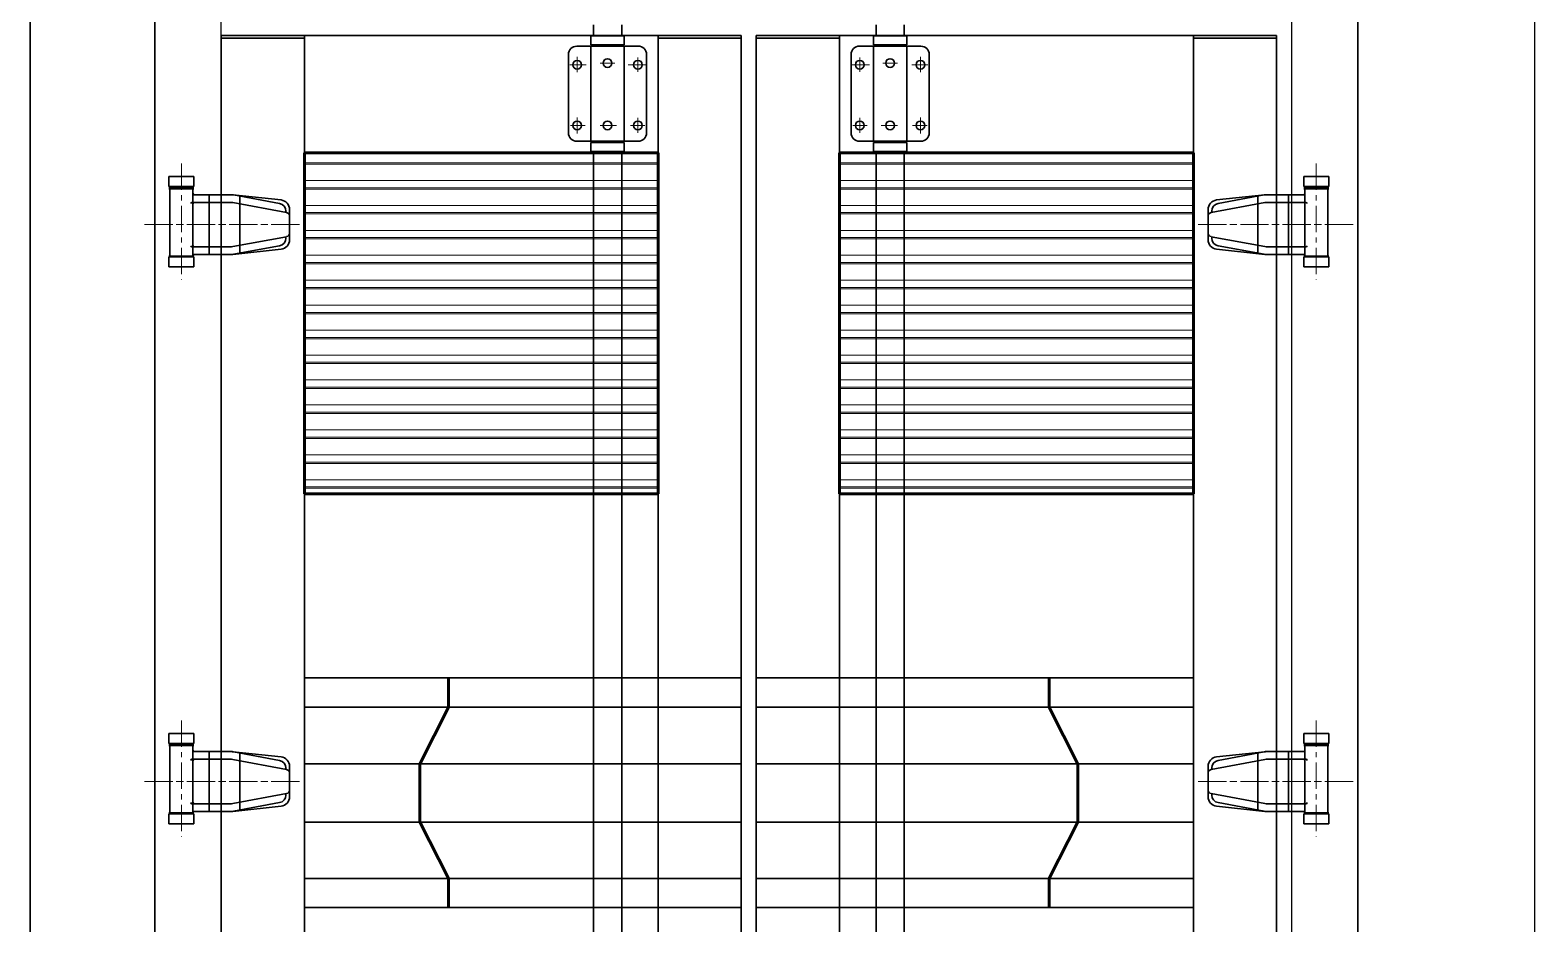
# Model space of a CAD drawing. Header units: millimetres. Extents: x 0 to 87554, y -20854 to 20404.
# Drawn here: x 70456 to 72267, y -4276 to -3200 of the extents above; entities that cross this region are included whole.
import ezdxf

# ---------------------------------------------------------------- set-up
doc = ezdxf.new("R2010")
doc.units = ezdxf.units.MM
doc.linetypes.add('CENTER', pattern=[50.8, 31.75, -6.35, 6.35, -6.35])
doc.layers.get('0').update_dxf_attribs({"lineweight": 15})
for name, color, linetype, lineweight in [('AM_0', 7, 'Continuous', 30), ('AM_7', 4, 'CENTER', 15), ('THICK', 7, 'Continuous', 0), ('主体经', 7, 'Continuous', 60)]:
    doc.layers.add(name, color=color, linetype=linetype, lineweight=lineweight)

# ---------------------------------------------------------------- blocks, each defined once
blk = doc.blocks.new('gt55')
at = {"color": 87, "lineweight": -3}
for p, q in [((1998.8, 740.5), (1998.8, -1781.5)), ((2078.7, -1781.5), (2078.7, 740.5)), ((3366.7, 740.5), (3366.7, -1781.5)), ((3446.7, -1781.5), (3446.7, 740.5))]:
    blk.add_line(p, q, dxfattribs=at)
at = {"color": 87, "linetype": 'Continuous'}
for p, q in [((2178.8, 489.4), (2604.7, 489.4)), ((3248.7, 489.4), (2822.8, 489.4)), ((2178.8, 487.8), (2604.7, 487.8)), ((3248.7, 487.8), (2822.8, 487.8)), ((2604.7, 468.1), (2178.8, 468.1)), ((2178.8, 459.4), (2604.7, 459.4)), ((2178.8, 457.8), (2604.7, 457.8)), ((2822.8, 468.1), (3248.7, 468.1)), ((3248.7, 459.4), (2822.8, 459.4)), ((3248.7, 457.8), (2822.8, 457.8)), ((2604.7, 438.1), (2178.8, 438.1)), ((2822.8, 438.1), (3248.7, 438.1)), ((2178.8, 429.4), (2604.7, 429.4)), ((2178.8, 427.8), (2604.7, 427.8)), ((3248.7, 429.4), (2822.8, 429.4)), ((3248.7, 427.8), (2822.8, 427.8)), ((2604.7, 408.1), (2178.8, 408.1)), ((2178.8, 399.4), (2604.7, 399.4)), ((2822.8, 408.1), (3248.7, 408.1)), ((3248.7, 399.4), (2822.8, 399.4)), ((2178.8, 397.8), (2604.7, 397.8)), ((3248.7, 397.8), (2822.8, 397.8)), ((2604.7, 378.1), (2178.8, 378.1)), ((2178.8, 369.4), (2604.7, 369.4)), ((2178.8, 367.8), (2604.7, 367.8)), ((2822.8, 378.1), (3248.7, 378.1)), ((3248.7, 369.4), (2822.8, 369.4)), ((3248.7, 367.8), (2822.8, 367.8)), ((2604.7, 348.1), (2178.8, 348.1)), ((2822.8, 348.1), (3248.7, 348.1)), ((2178.8, 339.4), (2604.7, 339.4)), ((2178.8, 337.8), (2604.7, 337.8)), ((3248.7, 339.4), (2822.8, 339.4)), ((3248.7, 337.8), (2822.8, 337.8)), ((2604.7, 318.1), (2178.8, 318.1)), ((2178.8, 309.4), (2604.7, 309.4)), ((2822.8, 318.1), (3248.7, 318.1)), ((3248.7, 309.4), (2822.8, 309.4)), ((2178.8, 307.8), (2604.7, 307.8)), ((3248.7, 307.8), (2822.8, 307.8)), ((2604.7, 288.1), (2178.8, 288.1)), ((2178.8, 279.4), (2604.7, 279.4)), ((2178.8, 277.8), (2604.7, 277.8)), ((2822.8, 288.1), (3248.7, 288.1)), ((3248.7, 279.4), (2822.8, 279.4)), ((3248.7, 277.8), (2822.8, 277.8)), ((2604.7, 258.1), (2178.8, 258.1)), ((2822.8, 258.1), (3248.7, 258.1)), ((2178.8, 249.4), (2604.7, 249.4)), ((2178.8, 247.8), (2604.7, 247.8)), ((3248.7, 249.4), (2822.8, 249.4)), ((3248.7, 247.8), (2822.8, 247.8)), ((2604.7, 228.1), (2178.8, 228.1)), ((2178.8, 219.4), (2604.7, 219.4)), ((2178.8, 217.8), (2604.7, 217.8)), ((2822.8, 228.1), (3248.7, 228.1)), ((3248.7, 219.4), (2822.8, 219.4)), ((3248.7, 217.8), (2822.8, 217.8)), ((2604.7, 198.1), (2178.8, 198.1)), ((2178.8, 189.4), (2604.7, 189.4)), ((2178.8, 187.8), (2604.7, 187.8)), ((2822.8, 198.1), (3248.7, 198.1)), ((3248.7, 189.4), (2822.8, 189.4)), ((3248.7, 187.8), (2822.8, 187.8)), ((2604.7, 168.1), (2178.8, 168.1)), ((2822.8, 168.1), (3248.7, 168.1)), ((2178.8, 159.4), (2604.7, 159.4)), ((2178.8, 157.8), (2604.7, 157.8)), ((3248.7, 159.4), (2822.8, 159.4)), ((3248.7, 157.8), (2822.8, 157.8)), ((2604.7, 138.1), (2178.8, 138.1)), ((2178.8, 129.4), (2604.7, 129.4)), ((2178.8, 127.8), (2604.7, 127.8)), ((2822.8, 138.1), (3248.7, 138.1)), ((3248.7, 129.4), (2822.8, 129.4)), ((3248.7, 127.8), (2822.8, 127.8)), ((2604.7, 108.1), (2178.8, 108.1)), ((2178.8, 99.4), (2604.7, 99.4)), ((2178.8, 97.8), (2604.7, 97.8)), ((2822.8, 108.1), (3248.7, 108.1)), ((3248.7, 99.4), (2822.8, 99.4)), ((3248.7, 97.8), (2822.8, 97.8))]:
    blk.add_line(p, q, dxfattribs=at)
at = {"layer": 'AM_0', "color": 87}
for p, q in [((1848.8, -1781.5), (1848.8, 740.5)), ((1998.8, 740.5), (1998.8, -1781.5)), ((2526.7, 655.5), (2526.7, 642.2)), ((2560.7, 655.5), (2560.7, 642.2)), ((2866.8, 655.5), (2866.8, 642.2)), ((2900.7, 655.5), (2900.7, 642.2)), ((2078.7, 639.5), (2078.7, 642.5)), ((2078.7, 642.5), (2178.8, 642.5)), ((2178.8, 639.5), (2078.7, 639.5)), ((2078.7, -1679.5), (2078.7, 639.5)), ((2078.7, 639.5), (2178.8, 639.5)), ((2178.8, 642.5), (2178.8, 639.5)), ((2604.7, 642.5), (2178.8, 642.5)), ((2178.8, 642.5), (2178.8, 501.3)), ((2178.8, 639.5), (2178.8, -1679.5)), ((2523.7, 642.2), (2563.7, 642.2)), ((2523.7, 642.2), (2523.7, 631.2)), ((2563.7, 642.2), (2563.7, 631.2)), ((2604.7, 639.5), (2604.7, 642.5)), ((2604.7, 642.5), (2704.7, 642.5)), ((2604.7, 501.3), (2604.7, 642.5)), ((2604.7, 639.5), (2604.7, 642.5)), ((2604.7, 642.5), (2704.7, 642.5)), ((2704.7, 639.5), (2604.7, 639.5)), ((2604.7, -1679.5), (2604.7, 639.5)), ((2604.7, 639.5), (2704.7, 639.5)), ((2704.7, 639.5), (2604.7, 639.5)), ((2704.7, 642.5), (2704.7, 639.5)), ((2704.7, 642.5), (2704.7, 639.5)), ((2704.7, 639.5), (2704.7, -1679.5)), ((2822.8, 642.5), (2722.7, 642.5)), ((2722.7, 642.5), (2722.7, 639.5)), ((2822.8, 642.5), (2722.7, 642.5)), ((2722.7, 642.5), (2722.7, 639.5)), ((2722.7, 639.5), (2822.8, 639.5)), ((2822.8, 639.5), (2722.7, 639.5)), ((2722.7, 639.5), (2722.7, -1679.5)), ((2722.7, 639.5), (2822.8, 639.5)), ((2822.8, 639.5), (2822.8, 642.5)), ((2822.8, 642.5), (3248.7, 642.5)), ((2822.8, 501.3), (2822.8, 642.5)), ((2822.8, 639.5), (2822.8, 642.5)), ((2822.8, -1679.5), (2822.8, 639.5)), ((2903.7, 642.2), (2863.7, 642.2)), ((2863.7, 642.2), (2863.7, 631.2)), ((2903.7, 642.2), (2903.7, 631.2)), ((3348.7, 642.5), (3248.7, 642.5)), ((3248.7, 642.5), (3248.7, 639.5)), ((3248.7, 642.5), (3248.7, 501.3)), ((3248.7, 639.5), (3348.7, 639.5)), ((3348.7, 639.5), (3248.7, 639.5)), ((3248.7, 639.5), (3248.7, -1679.5)), ((3348.7, 639.5), (3348.7, 642.5)), ((3348.7, -1679.5), (3348.7, 639.5)), ((2496.8, 619.7), (2496.8, 525.4)), ((2506.7, 629.7), (2580.7, 629.7)), ((2523.7, 631.2), (2563.7, 631.2)), ((2523.7, 629.7), (2523.7, 515.4)), ((2526.7, 631.2), (2526.7, 629.7)), ((2560.7, 631.2), (2560.7, 629.7)), ((2563.7, 629.7), (2563.7, 515.4)), ((2590.7, 619.7), (2590.7, 525.4)), ((2836.7, 619.7), (2836.7, 525.4)), ((2920.8, 629.7), (2846.8, 629.7)), ((2903.7, 631.2), (2863.7, 631.2)), ((2863.7, 629.7), (2863.7, 515.4)), ((2866.8, 631.2), (2866.8, 629.7)), ((2900.7, 631.2), (2900.7, 629.7)), ((2903.7, 629.7), (2903.7, 515.4)), ((2930.7, 619.7), (2930.7, 525.4)), ((2506.7, 515.4), (2580.7, 515.4)), ((2523.7, 513.9), (2563.7, 513.9)), ((2523.7, 513.9), (2563.7, 513.9)), ((2523.7, 513.9), (2523.7, 502.9)), ((2526.7, 515.4), (2526.7, 513.9)), ((2560.7, 515.4), (2560.7, 513.9)), ((2563.7, 513.9), (2563.7, 502.9)), ((2920.8, 515.4), (2846.8, 515.4)), ((2903.7, 513.9), (2863.7, 513.9)), ((2903.7, 513.9), (2863.7, 513.9)), ((2863.7, 513.9), (2863.7, 502.9)), ((2866.8, 515.4), (2866.8, 513.9)), ((2900.7, 515.4), (2900.7, 513.9)), ((2903.7, 513.9), (2903.7, 502.9)), ((2178.8, 501.3), (2604.7, 501.3)), ((2178.8, 501.3), (2604.7, 501.3)), ((2523.7, 502.9), (2563.7, 502.9)), ((2526.7, 502.9), (2560.7, 502.9)), ((2526.7, -1535.2), (2526.7, 502.9)), ((2560.7, 502.9), (2560.7, -1535.2)), ((3248.7, 501.3), (2822.8, 501.3)), ((3248.7, 501.3), (2822.8, 501.3)), ((2903.7, 502.9), (2863.7, 502.9)), ((2900.7, 502.9), (2866.8, 502.9)), ((2866.8, 502.9), (2866.8, -1535.2)), ((2900.7, -1535.2), (2900.7, 502.9)), ((2015.8, 472.7), (2045.8, 472.7)), ((2015.8, 472.7), (2015.8, 460.7)), ((2045.8, 472.7), (2045.8, 460.7)), ((3411.7, 472.7), (3381.7, 472.7)), ((3381.7, 472.7), (3381.7, 460.7)), ((3411.7, 472.7), (3411.7, 460.7)), ((2015.8, 460.7), (2045.8, 460.7)), ((2015.8, 459.2), (2045.8, 459.2)), ((2015.8, 458.2), (2045.8, 458.2)), ((2016.8, 378.2), (2016.8, 457.2)), ((2044.8, 378.2), (2044.8, 457.2)), ((3411.7, 460.7), (3381.7, 460.7)), ((3411.7, 459.2), (3381.7, 459.2)), ((3411.7, 458.2), (3381.7, 458.2)), ((3382.7, 378.2), (3382.7, 457.2)), ((3410.7, 378.2), (3410.7, 457.2)), ((2043.4, 441.8), (2089.4, 441.8)), ((2044.8, 440.4), (2044.8, 389.6)), ((2046.2, 451), (2090.2, 451)), ((2064.2, 450.5), (2064.2, 379.4)), ((2157.4, 429.5), (2092.7, 441.5)), ((2150.8, 444.7), (2092.9, 450.9)), ((2149, 440.4), (2093.6, 450.7)), ((2101.1, 449.1), (2101.1, 381)), ((3270.1, 429.5), (3334.8, 441.5)), ((3276.7, 444.7), (3334.6, 450.9)), ((3278.5, 440.4), (3333.9, 450.7)), ((3326.4, 449.1), (3326.4, 381)), ((3381.3, 451), (3337.3, 451)), ((3384.1, 441.8), (3338.1, 441.8)), ((3363.3, 450.5), (3363.3, 379.4)), ((3382.7, 440.4), (3382.7, 389.6)), ((2156.5, 431.3), (2156.5, 429.6)), ((2161.1, 433.2), (2161.1, 396.8)), ((3266.4, 433.2), (3266.4, 396.8)), ((3271, 431.3), (3271, 429.6)), ((2157.4, 400.5), (2092.7, 388.5)), ((2156.5, 400.4), (2156.5, 398.7)), ((3270.1, 400.5), (3334.8, 388.5)), ((3271, 400.4), (3271, 398.7)), ((2043.4, 388.2), (2089.4, 388.2)), ((2150.8, 385.3), (2092.9, 379.1)), ((2149, 389.6), (2093.6, 379.3)), ((3276.7, 385.3), (3334.6, 379.1)), ((3278.5, 389.6), (3333.9, 379.3)), ((3384.1, 388.2), (3338.1, 388.2)), ((2015.8, 377.2), (2045.8, 377.2)), ((2015.8, 376.2), (2045.8, 376.2)), ((2015.8, 364.2), (2015.8, 376.2)), ((2015.8, 364.2), (2045.8, 364.2)), ((2045.8, 364.2), (2045.8, 376.2)), ((2046.2, 379), (2090.9, 379)), ((3381.3, 379), (3336.6, 379)), ((3411.7, 377.2), (3381.7, 377.2)), ((3411.7, 376.2), (3381.7, 376.2)), ((3381.7, 364.2), (3381.7, 376.2)), ((3411.7, 364.2), (3381.7, 364.2)), ((3411.7, 364.2), (3411.7, 376.2)), ((2178.8, -130.3), (2704.7, -130.3)), ((2351.5, -165.7), (2351.5, -130.7)), ((2351.5, -130.7), (2353, -130.7)), ((2353, -130.7), (2353, -166.1)), ((3248.7, -130.3), (2722.7, -130.3)), ((3076, -130.7), (3074.5, -130.7)), ((3074.5, -130.7), (3074.5, -166.1)), ((3076, -165.7), (3076, -130.7)), ((2178.8, -165.7), (2704.7, -165.7)), ((2317, -233.7), (2351.5, -165.7)), ((2353, -166.1), (2318.5, -234.1)), ((3248.7, -165.7), (2722.7, -165.7)), ((3074.5, -166.1), (3109, -234.1)), ((3110.5, -233.7), (3076, -165.7)), ((2015.8, -197.3), (2045.8, -197.3)), ((2015.8, -197.3), (2015.8, -209.3)), ((2045.8, -197.3), (2045.8, -209.3)), ((3411.7, -197.3), (3381.7, -197.3)), ((3381.7, -197.3), (3381.7, -209.3)), ((3411.7, -197.3), (3411.7, -209.3)), ((2015.8, -209.3), (2045.8, -209.3)), ((2015.8, -210.8), (2045.8, -210.8)), ((2015.8, -211.8), (2045.8, -211.8)), ((2016.8, -291.8), (2016.8, -212.8)), ((2044.8, -291.8), (2044.8, -212.8)), ((3411.7, -209.3), (3381.7, -209.3)), ((3411.7, -210.8), (3381.7, -210.8)), ((3411.7, -211.8), (3381.7, -211.8)), ((3382.7, -291.8), (3382.7, -212.8)), ((3410.7, -291.8), (3410.7, -212.8)), ((2043.4, -228.2), (2089.4, -228.2)), ((2044.8, -229.6), (2044.8, -280.4)), ((2046.2, -219), (2090.2, -219)), ((2064.2, -219.5), (2064.2, -290.6)), ((2157.4, -240.5), (2092.7, -228.5)), ((2150.8, -225.3), (2092.9, -219.1)), ((2149, -229.6), (2093.6, -219.3)), ((2101.1, -220.9), (2101.1, -289)), ((2178.8, -233.7), (2704.7, -233.7)), ((2317, -303.7), (2317, -233.7)), ((2318.5, -234.1), (2318.5, -303.3)), ((3248.7, -233.7), (2722.7, -233.7)), ((3109, -234.1), (3109, -303.3)), ((3110.5, -303.7), (3110.5, -233.7)), ((3270.1, -240.5), (3334.8, -228.5)), ((3276.7, -225.3), (3334.6, -219.1)), ((3278.5, -229.6), (3333.9, -219.3)), ((3326.4, -220.9), (3326.4, -289)), ((3381.3, -219), (3337.3, -219)), ((3384.1, -228.2), (3338.1, -228.2)), ((3363.3, -219.5), (3363.3, -290.6)), ((3382.7, -229.6), (3382.7, -280.4)), ((2156.5, -238.7), (2156.5, -240.4)), ((2161.1, -236.8), (2161.1, -273.2)), ((3266.4, -236.8), (3266.4, -273.2)), ((3271, -238.7), (3271, -240.4)), ((2157.4, -269.5), (2092.7, -281.5)), ((2156.5, -269.6), (2156.5, -271.3)), ((3270.1, -269.5), (3334.8, -281.5)), ((3271, -269.6), (3271, -271.3)), ((2043.4, -281.8), (2089.4, -281.8)), ((2150.8, -284.7), (2092.9, -290.9)), ((2149, -280.4), (2093.6, -290.7)), ((3276.7, -284.7), (3334.6, -290.9)), ((3278.5, -280.4), (3333.9, -290.7)), ((3384.1, -281.8), (3338.1, -281.8)), ((2015.8, -292.8), (2045.8, -292.8)), ((2015.8, -293.8), (2045.8, -293.8)), ((2015.8, -305.8), (2015.8, -293.8)), ((2015.8, -305.8), (2045.8, -305.8)), ((2045.8, -305.8), (2045.8, -293.8)), ((2046.2, -291), (2090.9, -291)), ((2178.8, -303.7), (2704.7, -303.7)), ((2351.5, -371.7), (2317, -303.7)), ((2318.5, -303.3), (2353, -371.3)), ((3248.7, -303.7), (2722.7, -303.7)), ((3109, -303.3), (3074.5, -371.3)), ((3076, -371.7), (3110.5, -303.7)), ((3381.3, -291), (3336.6, -291)), ((3411.7, -292.8), (3381.7, -292.8)), ((3411.7, -293.8), (3381.7, -293.8)), ((3381.7, -305.8), (3381.7, -293.8)), ((3411.7, -305.8), (3381.7, -305.8)), ((3411.7, -305.8), (3411.7, -293.8)), ((2178.8, -371.7), (2704.7, -371.7)), ((2351.5, -406.7), (2351.5, -371.7)), ((2353, -371.3), (2353, -406.7)), ((3248.7, -371.7), (2722.7, -371.7)), ((3074.5, -371.3), (3074.5, -406.7)), ((3076, -406.7), (3076, -371.7)), ((2178.8, -406.7), (2704.7, -406.7)), ((3248.7, -406.7), (2722.7, -406.7))]:
    blk.add_line(p, q, dxfattribs=at)
for centre in [(2507.2, 607.4), (2543.7, 609.4), (2580.3, 607.4), (2847.2, 607.4), (2883.7, 609.4), (2920.2, 607.4), (2507.2, 534.4), (2543.7, 534.4), (2580.3, 534.4), (2847.2, 534.4), (2883.7, 534.4), (2920.2, 534.4)]:
    blk.add_circle(centre, 5.25, dxfattribs=at)
for centre, radius, start, end in [((2506.7, 619.7), 10, 90.0001, 179.9999), ((2580.7, 619.7), 10, 0, 90.0002), ((2846.8, 619.7), 10, 89.9998, 180), ((2920.8, 619.7), 10, 0.0001, 89.9999), ((2506.7, 525.4), 10, 179.9998, 270), ((2580.7, 525.4), 10, 269.9999, 0), ((2846.8, 525.4), 10, 180, 270.0001), ((2920.8, 525.4), 10, 270, 0.0002), ((2017.8, 457.2), 1, 90, 180), ((2043.8, 457.2), 1, 0, 90), ((3383.7, 457.2), 1, 90, 180), ((3409.7, 457.2), 1, 0, 90), ((2043.4, 440.4), 1.38, 90, 180), ((2046.2, 452.4), 1.38, 180, 270), ((2046.2, 440.4), 1.38, 90, 180), ((2089.4, 423.3), 18.5, 79.4792, 90), ((2090.2, 432.5), 18.5, 79.4792, 90), ((2090.9, 432.5), 18.5, 83.9115, 90), ((2147.3, 431.3), 9.23, 0, 79.4792), ((2149.6, 433.2), 11.5, 0, 83.9115), ((3277.9, 433.2), 11.5, 96.0885, 180), ((3280.2, 431.3), 9.23, 100.5208, 180), ((3337.3, 432.5), 18.5, 90, 100.5208), ((3336.6, 432.5), 18.5, 90, 96.0885), ((3338.1, 423.3), 18.5, 90, 100.5208), ((3381.3, 452.4), 1.38, 270, 0), ((3381.3, 440.4), 1.38, 0, 90), ((3384.1, 440.4), 1.38, 0, 90), ((2156.5, 424.9), 4.62, 0, 79.4792), ((3271, 424.9), 4.62, 100.5208, 180), ((2147.3, 398.7), 9.23, 280.5208, 0), ((2156.5, 405.1), 4.62, 280.5208, 0), ((3271, 405.1), 4.62, 180, 259.4792), ((3280.2, 398.7), 9.23, 180, 259.4792), ((2043.4, 389.6), 1.38, 180, 270), ((2046.2, 389.6), 1.38, 180, 270), ((2089.4, 406.7), 18.5, 270, 280.5208), ((2149.6, 396.8), 11.5, 276.0885, 0), ((3277.9, 396.8), 11.5, 180, 263.9115), ((3338.1, 406.7), 18.5, 259.4792, 270), ((3381.3, 389.6), 1.38, 270, 0), ((3384.1, 389.6), 1.38, 270, 0), ((2017.8, 378.2), 1, 180, 270), ((2043.8, 378.2), 1, 270, 0), ((2046.2, 377.6), 1.38, 90, 180), ((2090.2, 397.5), 18.5, 270, 280.5208), ((2090.9, 397.5), 18.5, 270, 276.0885), ((3337.3, 397.5), 18.5, 259.4792, 270), ((3336.6, 397.5), 18.5, 263.9115, 270), ((3381.3, 377.6), 1.38, 0, 90), ((3383.7, 378.2), 1, 180, 270), ((3409.7, 378.2), 1, 270, 0), ((2017.8, -212.8), 1, 90, 180), ((2043.8, -212.8), 1, 0, 90), ((3383.7, -212.8), 1, 90, 180), ((3409.7, -212.8), 1, 0, 90), ((2043.4, -229.6), 1.38, 90, 180), ((2046.2, -217.6), 1.38, 180, 270), ((2046.2, -229.6), 1.38, 90, 180), ((2089.4, -246.7), 18.5, 79.4792, 90), ((2090.2, -237.5), 18.5, 79.4792, 90), ((2090.9, -237.5), 18.5, 83.9115, 90), ((2147.3, -238.7), 9.23, 0, 79.4792), ((2149.6, -236.8), 11.5, 0, 83.9115), ((3277.9, -236.8), 11.5, 96.0885, 180), ((3280.2, -238.7), 9.23, 100.5208, 180), ((3337.3, -237.5), 18.5, 90, 100.5208), ((3336.6, -237.5), 18.5, 90, 96.0885), ((3338.1, -246.7), 18.5, 90, 100.5208), ((3381.3, -217.6), 1.38, 270, 0), ((3381.3, -229.6), 1.38, 0, 90), ((3384.1, -229.6), 1.38, 0, 90), ((2156.5, -245.1), 4.62, 0, 79.4792), ((3271, -245.1), 4.62, 100.5208, 180), ((2147.3, -271.3), 9.23, 280.5208, 0), ((2156.5, -264.9), 4.62, 280.5208, 0), ((3271, -264.9), 4.62, 180, 259.4792), ((3280.2, -271.3), 9.23, 180, 259.4792), ((2043.4, -280.4), 1.38, 180, 270), ((2046.2, -280.4), 1.38, 180, 270), ((2089.4, -263.3), 18.5, 270, 280.5208), ((2149.6, -273.2), 11.5, 276.0885, 0), ((3277.9, -273.2), 11.5, 180, 263.9115), ((3338.1, -263.3), 18.5, 259.4792, 270), ((3381.3, -280.4), 1.38, 270, 0), ((3384.1, -280.4), 1.38, 270, 0), ((2017.8, -291.8), 1, 180, 270), ((2043.8, -291.8), 1, 270, 0), ((2046.2, -292.4), 1.38, 90, 180), ((2090.2, -272.5), 18.5, 270, 280.5208), ((2090.9, -272.5), 18.5, 270, 276.0885), ((3337.3, -272.5), 18.5, 259.4792, 270), ((3336.6, -272.5), 18.5, 263.9115, 270), ((3381.3, -292.4), 1.38, 0, 90), ((3383.7, -291.8), 1, 180, 270), ((3409.7, -291.8), 1, 270, 0)]:
    blk.add_arc(centre, radius, start, end, dxfattribs=at)
for p in [(2560.7, 502.9), (2866.8, 502.9)]:
    blk.add_point(p, dxfattribs=at)
at = {"layer": 'AM_7', "color": 87}
for p, q in [((2507.2, 616.7), (2507.2, 598.3)), ((2580.3, 616), (2580.3, 598.7)), ((2847.2, 616), (2847.2, 598.7)), ((2920.2, 616.7), (2920.2, 598.3)), ((2498.5, 607.4), (2517.8, 607.4)), ((2534.8, 609.4), (2552.4, 609.4)), ((2568.7, 607.4), (2590.7, 607.4)), ((2858.8, 607.4), (2836.7, 607.4)), ((2892.7, 609.4), (2875.1, 609.4)), ((2929, 607.4), (2909.7, 607.4)), ((2507.2, 544), (2507.2, 524.7)), ((2580.3, 543.4), (2580.3, 525.4)), ((2847.2, 543.4), (2847.2, 525.4)), ((2920.2, 544), (2920.2, 524.7)), ((2499.1, 534.4), (2516.8, 534.4)), ((2534.8, 534.4), (2554.4, 534.4)), ((2571.4, 534.4), (2588.7, 534.4)), ((2856.1, 534.4), (2838.8, 534.4)), ((2892.7, 534.4), (2873.1, 534.4)), ((2928.4, 534.4), (2910.7, 534.4)), ((2030.8, 488.6), (2030.8, 348.4)), ((3396.7, 488.6), (3396.7, 348.4)), ((1986.6, 415), (2176, 415)), ((1988.9, 415), (2178.3, 415)), ((3438.6, 415), (3249.2, 415)), ((3440.9, 415), (3251.5, 415)), ((2030.8, -181.4), (2030.8, -321.6)), ((3396.7, -181.4), (3396.7, -321.6)), ((1986.6, -255), (2176, -255)), ((1988.9, -255), (2178.3, -255)), ((3438.6, -255), (3249.2, -255)), ((3440.9, -255), (3251.5, -255))]:
    blk.add_line(p, q, dxfattribs=at)
at = {"layer": 'THICK', "color": 87, "lineweight": -3}
for p, q in [((3446.7, 803.5), (3446.7, -1856.5)), ((3659.7, -1856.5), (3659.7, 803.5))]:
    blk.add_line(p, q, dxfattribs=at)
at = {"layer": '主体经', "color": 87}
for p, q in [((2604.7, 501.3), (2178.8, 501.3)), ((2178.8, 501.3), (2178.8, 91.3)), ((2604.7, 91.3), (2604.7, 501.3)), ((2822.8, 91.3), (2822.8, 501.3)), ((2822.8, 501.3), (3248.7, 501.3)), ((3248.7, 501.3), (3248.7, 91.3)), ((2178.8, 91.3), (2604.7, 91.3)), ((3248.7, 91.3), (2822.8, 91.3))]:
    blk.add_line(p, q, dxfattribs=at)

msp = doc.modelspace()

# ---------------------------------------------------------------- block references
at = {"lineweight": -3}
msp.add_blockref('gt55', (68607.462, -3849.412), dxfattribs=at)

doc.saveas('drawing.dxf')
